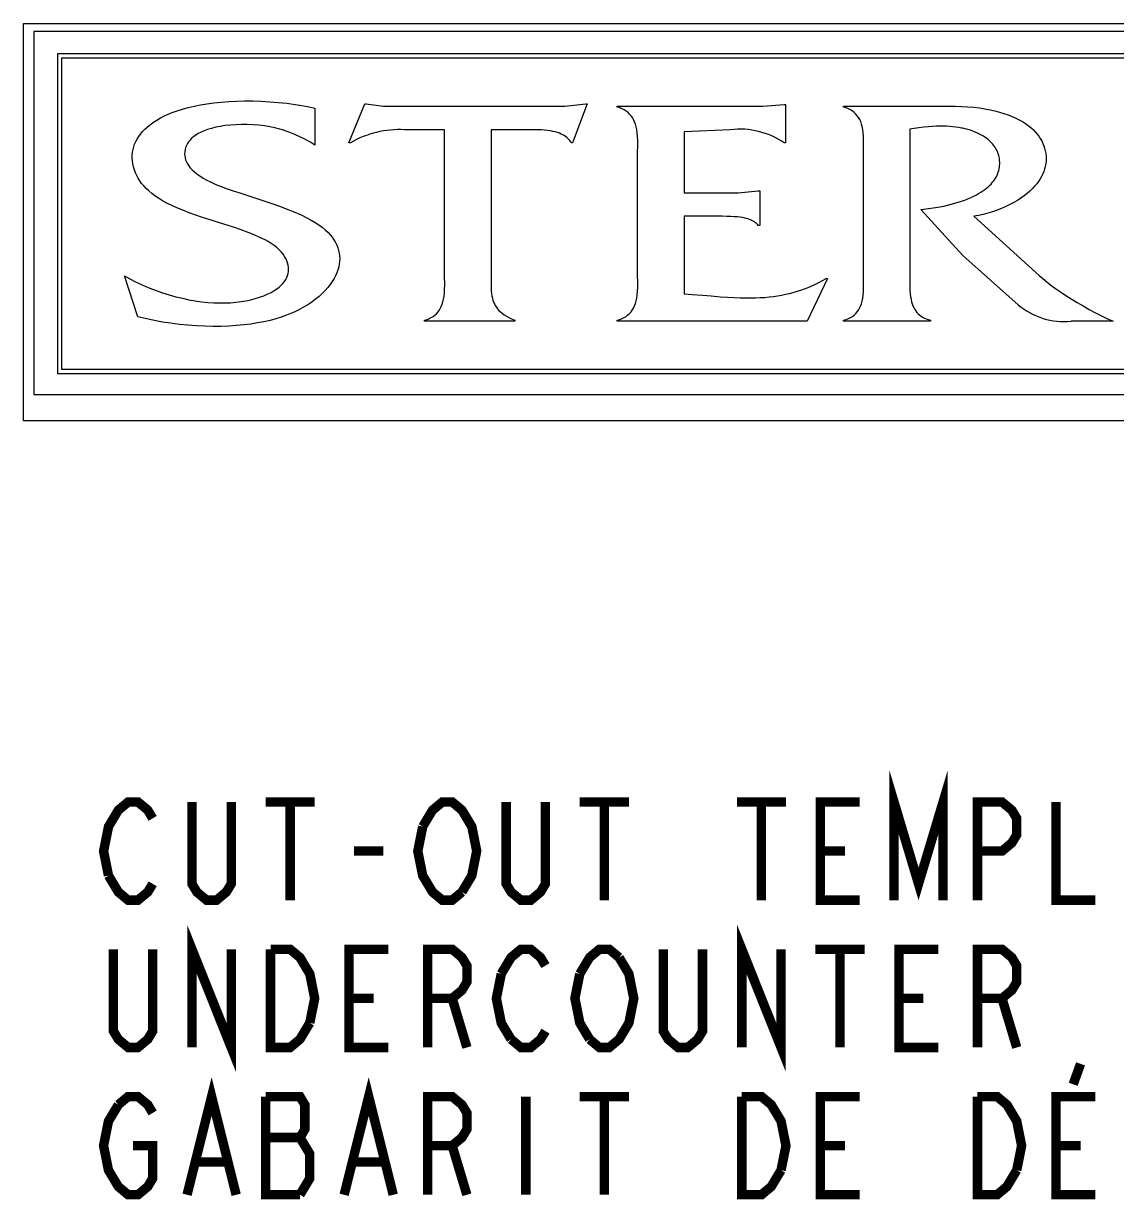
# Model space of a CAD drawing. Extents: x -347 to 953, y -714 to 758.
# Drawn here: x 607.534 to 609.274, y 62.783 to 64.654 of the extents above; entities that cross this region are included whole.
import ezdxf

# ---------------------------------------------------------------- set-up
doc = ezdxf.new("R2010")
doc.units = 0
doc.header["$MEASUREMENT"] = 0
doc.layers.get('0').update_dxf_attribs({"linetype": 'CONTINUOUS'})
doc.layers.add('___NOTE', color=7, linetype='CONTINUOUS')

msp = doc.modelspace()

# ---------------------------------------------------------------- linework, layer by layer
at = {"color": 2, "linetype": 'Continuous'}
for p, q in [((607.534454, 64.021644), (607.534454, 64.653981)), ((607.588904, 64.606102), (610.958744, 64.606102)), ((607.595618, 64.599388), (610.952017, 64.599388)), ((608.052365, 64.46423), (608.077735, 64.52616)), ((608.077735, 64.52616), (608.079899, 64.52616)), ((608.079899, 64.52616), (608.107446, 64.522519)), ((608.395837, 64.522519), (608.429162, 64.52616)), ((608.431332, 64.52616), (608.408153, 64.46423)), ((608.429162, 64.52616), (608.431332, 64.52616)), ((608.711036, 64.522519), (608.745087, 64.525109)), ((608.745087, 64.525109), (608.747264, 64.525109)), ((608.747264, 64.525109), (608.747264, 64.46423)), ((607.998031, 64.519385), (607.998031, 64.460609)), ((608.107446, 64.522519), (608.395837, 64.522519)), ((608.479157, 64.520952), (608.479157, 64.522519)), ((608.479157, 64.522519), (608.711036, 64.522519)), ((608.839278, 64.520952), (608.839278, 64.522519)), ((608.204525, 64.485056), (608.140764, 64.485056)), ((608.204525, 64.253008), (608.204525, 64.485056)), ((608.659583, 64.485056), (608.585676, 64.481421)), ((608.585676, 64.481421), (608.585676, 64.384646)), ((608.054542, 64.46423), (608.052365, 64.46423)), ((608.408153, 64.46423), (608.405975, 64.46423)), ((608.747264, 64.46423), (608.745087, 64.46423)), ((608.585676, 64.384646), (608.671899, 64.384646)), ((608.671899, 64.384646), (608.703786, 64.387759)), ((608.703786, 64.387759), (608.705964, 64.387759)), ((608.705964, 64.387759), (608.705964, 64.332617)), ((609.029131, 64.28474), (608.96246, 64.358103)), ((608.585676, 64.347171), (608.585676, 64.22386)), ((608.705964, 64.332617), (608.703786, 64.332617)), ((609.117524, 64.206173), (609.029131, 64.28474)), ((607.716156, 64.187442), (607.695147, 64.252478)), ((608.813921, 64.248328), (608.781315, 64.180159)), ((608.811751, 64.248328), (608.813921, 64.248328)), ((608.172658, 64.180159), (608.172658, 64.181733)), ((608.316125, 64.180159), (608.172658, 64.180159)), ((608.316125, 64.181733), (608.316125, 64.180159)), ((608.479157, 64.180159), (608.479157, 64.181733)), ((608.781315, 64.180159), (608.479157, 64.180159)), ((608.839278, 64.180159), (608.839278, 64.181733)), ((608.977678, 64.180159), (608.839278, 64.180159)), ((608.977678, 64.181733), (608.977678, 64.180159)), ((609.268253, 64.180159), (609.201582, 64.180159)), ((611.015656, 64.021644), (607.534454, 64.021644))]:
    msp.add_line(p, q, dxfattribs=at)
for points in [[(607.534454, 64.653981), (611.015656, 64.653981), (611.015656, 64.021644)], [(607.550724, 64.063446), (610.995419, 64.063446), (610.995419, 64.641388)], [(610.995419, 64.641388), (607.550724, 64.641388), (607.550724, 64.063446)], [(610.958744, 64.096499), (607.588904, 64.096499), (607.588904, 64.606102)], [(610.952017, 64.103213), (607.595618, 64.103213), (607.595618, 64.599388)], [(607.695147, 64.252478), (607.703553, 64.247746), (607.712522, 64.243106), (607.721983, 64.238613), (607.725246, 64.237152), (607.735201, 64.232953), (607.745409, 64.229029), (607.755787, 64.225416), (607.766256, 64.22214), (607.776744, 64.21922), (607.787187, 64.21667), (607.79753, 64.214499), (607.807725, 64.212707), (607.817733, 64.211295), (607.827522, 64.210258), (607.837066, 64.209589), (607.846347, 64.209279), (607.855349, 64.209317), (607.864063, 64.209694), (607.872482, 64.210397), (607.880604, 64.211417), (607.888428, 64.212742), (607.895955, 64.214361), (607.90319, 64.216266), (607.910137, 64.218448), (607.916801, 64.2209), (607.923189, 64.223616), (607.92844, 64.226193), (607.933162, 64.228885), (607.937378, 64.231677), (607.941112, 64.234553), (607.944387, 64.237502), (607.947225, 64.240513), (607.949647, 64.243579), (607.951672, 64.246694), (607.953316, 64.249854), (607.954593, 64.253057), (607.955509, 64.256301), (607.956072, 64.25958), (607.956284, 64.262894), (607.956146, 64.266245), (607.955653, 64.269632), (607.954797, 64.273055), (607.953568, 64.276509), (607.951952, 64.279989), (607.949936, 64.283486), (607.947507, 64.286986), (607.944651, 64.290474), (607.941359, 64.293931), (607.937622, 64.297335), (607.933437, 64.300662), (607.928805, 64.303887), (607.923728, 64.306984), (607.918906, 64.309578), (607.910534, 64.313632), (607.901561, 64.317597), (607.89182, 64.321531), (607.881031, 64.325527), (607.868662, 64.32976), (607.85337, 64.334667), (607.83459, 64.34053), (607.819484, 64.345389), (607.807201, 64.349606), (607.798298, 64.352832), (607.787854, 64.35683), (607.778602, 64.36067), (607.770246, 64.36446), (607.762647, 64.368244), (607.755724, 64.372042), (607.749419, 64.375864), (607.743685, 64.379713), (607.738486, 64.383595), (607.733785, 64.387509), (607.729554, 64.39146), (607.725764, 64.39545), (607.722392, 64.399483), (607.719414, 64.403564), (607.716814, 64.407699), (607.714574, 64.411898), (607.712684, 64.416169), (607.710846, 64.421242), (607.709421, 64.426182), (607.708392, 64.431), (607.707742, 64.4357), (607.707458, 64.440288), (607.707528, 64.444776), (607.707945, 64.449172), (607.708704, 64.453487), (607.709805, 64.45773), (607.711249, 64.461908), (607.713043, 64.466029), (607.715194, 64.470096), (607.717715, 64.474112), (607.720616, 64.478076), (607.723912, 64.481986), (607.727615, 64.485837), (607.731737, 64.489619), (607.73629, 64.493321), (607.741278, 64.496927), (607.746703, 64.500417), (607.752559, 64.503769), (607.758828, 64.506956), (607.763723, 64.509193), (607.771142, 64.512238), (607.779056, 64.515107), (607.787476, 64.517786), (607.796414, 64.520261), (607.805876, 64.522517), (607.815866, 64.524539), (607.826383, 64.52631), (607.837417, 64.527814), (607.848953, 64.529032), (607.860965, 64.52995), (607.873415, 64.530552), (607.886254, 64.530823), (607.899415, 64.530752), (607.912816, 64.530332), (607.926358, 64.52956), (607.93992, 64.528439), (607.953366, 64.52698), (607.966546, 64.5252), (607.974072, 64.52402), (607.986427, 64.521808), (607.998031, 64.519385)], [(608.511762, 64.449148), (608.51189, 64.459663), (608.511893, 64.467671), (608.511653, 64.474255), (608.511166, 64.479988), (608.510437, 64.485095), (608.509474, 64.489695), (608.508284, 64.493864), (608.506873, 64.497659), (608.505242, 64.501121), (608.503392, 64.504286), (608.501316, 64.50718), (608.499006, 64.509825), (608.496447, 64.512237), (608.493621, 64.514425), (608.490506, 64.516395), (608.487074, 64.518145), (608.485229, 64.518936), (608.483297, 64.519669), (608.479157, 64.520952)], [(608.839278, 64.522519), (609.011729, 64.522519), (609.016999, 64.522483), (609.027256, 64.522196), (609.037111, 64.521635), (609.04656, 64.52081), (609.055602, 64.519733), (609.064238, 64.518417), (609.072467, 64.516874), (609.080291, 64.515117), (609.087713, 64.513158), (609.094735, 64.511011), (609.101361, 64.508686), (609.107597, 64.506198), (609.113449, 64.503556), (609.118924, 64.500773), (609.124028, 64.49786), (609.128771, 64.494825), (609.13316, 64.491679), (609.137204, 64.488429), (609.140912, 64.485084), (609.144293, 64.481648), (609.147355, 64.478128), (609.150107, 64.474528), (609.152556, 64.47085), (609.154708, 64.467097), (609.156568, 64.463269), (609.158141, 64.459368), (609.15943, 64.455391), (609.159967, 64.453375), (609.160434, 64.451339), (609.161154, 64.447215), (609.161588, 64.443017), (609.161733, 64.438744), (609.161588, 64.434703), (609.161152, 64.430683), (609.160425, 64.426678), (609.159404, 64.422686), (609.158084, 64.418703), (609.156458, 64.414727), (609.154519, 64.410757), (609.152259, 64.406794), (609.149666, 64.40284), (609.146733, 64.398901), (609.14345, 64.394981), (609.139808, 64.39109), (609.135802, 64.387238), (609.131425, 64.383438), (609.126678, 64.379703), (609.12156, 64.37605), (609.116079, 64.372498), (609.110245, 64.369066), (609.104072, 64.365777), (609.097583, 64.36265), (609.090804, 64.35971), (609.083766, 64.356978), (609.076505, 64.354475), (609.069064, 64.35222), (609.061839, 64.350316), (609.054192, 64.348597), (609.046519, 64.347171)], [(608.839278, 64.181733), (608.843373, 64.182944), (608.847104, 64.1844), (608.850493, 64.186085), (608.853566, 64.187992), (608.85635, 64.190119), (608.858868, 64.192471), (608.86114, 64.195058), (608.863178, 64.197896), (608.864993, 64.201007), (608.866589, 64.204417), (608.867967, 64.208162), (608.869123, 64.212285), (608.870051, 64.216841), (608.870744, 64.221908), (608.871192, 64.227606), (608.87139, 64.234162), (608.871338, 64.242166), (608.871282, 64.245022), (608.871165, 64.253008), (608.871165, 64.449148), (608.871282, 64.457271), (608.871329, 64.459636), (608.871393, 64.467821), (608.87121, 64.474456), (608.870777, 64.4802), (608.870099, 64.4853), (608.869184, 64.489883), (608.86804, 64.494032), (608.866673, 64.497804), (608.865085, 64.501244), (608.863276, 64.504386), (608.86124, 64.50726), (608.858968, 64.509886), (608.856445, 64.512281), (608.853651, 64.514456), (608.850565, 64.516414), (608.847157, 64.518156), (608.843402, 64.519673), (608.839278, 64.520952)], [(607.998031, 64.460609), (607.989986, 64.465479), (607.982055, 64.469869), (607.974191, 64.473817), (607.966354, 64.477353), (607.958502, 64.480503), (607.950593, 64.483287), (607.946605, 64.484546), (607.942591, 64.485718), (607.934472, 64.487804), (607.926194, 64.489556), (607.917709, 64.49098), (607.908967, 64.492077), (607.899915, 64.492846), (607.890492, 64.493281), (607.888636, 64.493326), (607.881127, 64.493333), (607.872454, 64.493021), (607.863791, 64.492383), (607.855446, 64.491445), (607.847581, 64.490235), (607.840275, 64.488785), (607.833561, 64.487121), (607.827444, 64.48527), (607.821909, 64.483255), (607.816935, 64.481095), (607.812491, 64.478807), (607.808547, 64.476404), (607.80507, 64.473896), (607.802027, 64.471288), (607.799389, 64.468581), (607.797131, 64.465773), (607.795232, 64.462858), (607.793675, 64.459826), (607.792451, 64.456663), (607.791556, 64.453351), (607.790995, 64.449873), (607.790811, 64.446541), (607.790987, 64.443284), (607.791518, 64.440083), (607.792406, 64.436919), (607.79366, 64.433776), (607.795299, 64.430637), (607.797348, 64.427491), (607.799836, 64.424326), (607.802801, 64.421137), (607.806283, 64.417917), (607.810326, 64.414665), (607.814977, 64.411381), (607.820286, 64.408065), (607.826303, 64.404721), (607.83308, 64.401352), (607.840674, 64.397959), (607.849152, 64.394538), (607.858628, 64.391058), (607.869436, 64.387387), (607.877146, 64.384825), (607.894425, 64.379093), (607.912202, 64.373327), (607.929423, 64.367613), (607.943261, 64.362753), (607.955301, 64.358212), (607.966159, 64.353781), (607.976154, 64.349351), (607.985479, 64.344854), (607.992381, 64.341184), (607.998688, 64.337435), (608.004429, 64.333617), (608.009629, 64.329739), (608.014314, 64.325809), (608.018509, 64.321833), (608.022238, 64.317814), (608.025522, 64.313757), (608.028381, 64.309663), (608.030832, 64.305531), (608.03289, 64.301361), (608.034566, 64.297156), (608.035869, 64.292917), (608.036808, 64.288639), (608.037386, 64.284321), (608.037607, 64.279957), (608.037469, 64.275544), (608.036966, 64.271079), (608.036094, 64.26656), (608.034841, 64.261988), (608.033198, 64.257364), (608.031152, 64.252694), (608.028691, 64.247984), (608.025805, 64.243244), (608.022482, 64.238489), (608.018714, 64.233734), (608.014496, 64.228999), (608.009827, 64.224306), (608.00471, 64.21968), (607.999151, 64.215149), (607.993164, 64.21074), (607.986765, 64.206482), (607.979978, 64.202406), (607.972828, 64.198539), (607.965346, 64.194909), (607.960685, 64.192844), (607.952758, 64.189653), (607.944606, 64.186765), (607.935941, 64.184085), (607.926777, 64.18163), (607.917108, 64.179413), (607.906936, 64.177452), (607.896264, 64.175763), (607.885105, 64.174361), (607.873477, 64.173264), (607.861406, 64.172488), (607.848931, 64.172046), (607.836097, 64.171952), (607.822966, 64.172215), (607.80961, 64.172843), (607.796114, 64.173837), (607.782576, 64.175195), (607.769107, 64.176906), (607.755824, 64.178956), (607.753066, 64.179429), (607.74021, 64.18185), (607.727871, 64.184534), (607.716156, 64.187442)], [(608.945072, 64.486094), (608.945072, 64.253008), (608.944991, 64.245694), (608.944927, 64.240813), (608.944948, 64.234162), (608.945146, 64.228554), (608.94552, 64.223602), (608.946068, 64.21914), (608.946784, 64.215079), (608.947662, 64.211358), (608.948699, 64.207935), (608.949891, 64.204778), (608.951236, 64.201861), (608.952734, 64.199162), (608.954388, 64.196664), (608.956201, 64.194351), (608.95818, 64.192212), (608.960335, 64.190239), (608.962675, 64.188425), (608.965215, 64.186767), (608.967969, 64.185264), (608.970955, 64.18392), (608.974186, 64.18274), (608.977678, 64.181733)], [(608.96246, 64.358103), (608.970676, 64.359047), (608.978542, 64.360081), (608.985785, 64.361173), (608.992556, 64.362336), (608.998952, 64.363582), (609.005043, 64.364917), (609.010882, 64.366348), (609.016508, 64.367879), (609.021952, 64.369516), (609.027241, 64.371262), (609.032396, 64.373124), (609.037434, 64.375105), (609.042372, 64.377211), (609.04279, 64.377397), (609.046871, 64.379303), (609.050744, 64.381272), (609.054404, 64.383297), (609.057847, 64.38537), (609.061076, 64.387484), (609.064093, 64.389635), (609.066902, 64.391818), (609.069508, 64.39403), (609.071917, 64.396269), (609.074136, 64.398533), (609.076169, 64.400821), (609.078025, 64.403132), (609.079707, 64.405467), (609.081222, 64.407826), (609.082574, 64.410211), (609.083768, 64.412623), (609.084807, 64.415065), (609.085694, 64.417539), (609.086432, 64.420049), (609.08702, 64.422597), (609.087459, 64.425189), (609.087749, 64.427827), (609.087888, 64.430516), (609.087872, 64.43326), (609.087699, 64.436064), (609.087364, 64.438932), (609.086911, 64.441543), (609.086312, 64.444093), (609.085569, 64.446584), (609.084682, 64.44902), (609.08365, 64.451404), (609.082472, 64.453738), (609.081145, 64.456025), (609.079666, 64.458267), (609.078033, 64.460463), (609.076241, 64.462615), (609.074286, 64.464722), (609.072163, 64.466783), (609.069869, 64.468796), (609.067399, 64.470758), (609.064749, 64.472667), (609.061918, 64.474517), (609.058904, 64.476304), (609.055706, 64.478021), (609.052329, 64.479662), (609.048777, 64.481217), (609.045061, 64.482677), (609.041197, 64.484032), (609.037206, 64.485271), (609.033119, 64.486381), (609.028977, 64.487349), (609.027229, 64.487712), (609.022639, 64.488549), (609.017975, 64.489243), (609.013219, 64.489797), (609.00835, 64.49021), (609.003342, 64.490481), (608.998161, 64.490609), (608.992765, 64.49059), (608.987098, 64.490419), (608.981076, 64.490086), (608.974573, 64.489577), (608.967373, 64.488866), (608.959039, 64.487899), (608.948338, 64.486525), (608.945072, 64.486094)], [(608.278439, 64.485056), (608.278439, 64.247799), (608.278447, 64.240615), (608.278558, 64.233893), (608.278818, 64.228632), (608.279235, 64.224187), (608.27981, 64.220281), (608.280547, 64.216764), (608.28145, 64.213538), (608.282527, 64.210539), (608.283787, 64.207717), (608.285244, 64.205036), (608.286915, 64.202465), (608.288822, 64.199981), (608.29099, 64.197564), (608.29344, 64.195207), (608.2962, 64.1929), (608.299307, 64.190629), (608.302802, 64.188385), (608.306733, 64.186159), (608.311154, 64.183943), (608.316125, 64.181733)], [(608.405975, 64.46423), (608.404905, 64.466102), (608.403677, 64.467884), (608.402287, 64.469583), (608.400727, 64.471201), (608.398987, 64.472743), (608.397057, 64.47421), (608.394925, 64.475603), (608.392576, 64.476919), (608.389994, 64.478158), (608.387162, 64.479314), (608.384061, 64.480385), (608.380672, 64.481363), (608.376973, 64.482243), (608.372938, 64.483017), (608.36854, 64.483679), (608.363747, 64.48422), (608.358516, 64.484632), (608.352787, 64.484909), (608.346465, 64.485044), (608.343665, 64.485056), (608.278439, 64.485056)], [(608.511896, 64.242156), (608.511762, 64.253008), (608.511762, 64.449148)], [(608.703786, 64.332617), (608.702521, 64.334122), (608.701095, 64.33555), (608.699498, 64.336905), (608.697718, 64.338188), (608.695742, 64.3394), (608.693553, 64.34054), (608.691132, 64.341606), (608.68846, 64.342594), (608.685513, 64.343501), (608.682264, 64.344321), (608.678683, 64.345049), (608.674732, 64.345678), (608.670361, 64.346203), (608.665503, 64.346617), (608.66005, 64.346917), (608.653805, 64.347101), (608.646282, 64.347171), (608.585676, 64.347171)], [(609.046519, 64.347171), (609.150862, 64.253008), (609.156545, 64.2481), (609.162761, 64.243024), (609.169515, 64.237794), (609.176809, 64.232426), (609.18463, 64.226944), (609.192958, 64.221375), (609.201761, 64.215755), (609.210991, 64.210123), (609.220586, 64.204527), (609.230468, 64.199017), (609.240546, 64.193651), (609.250713, 64.188486), (609.25827, 64.184807), (609.268253, 64.180159)], [(608.172658, 64.181733), (608.176556, 64.182958), (608.178381, 64.183655), (608.180126, 64.184406), (608.183384, 64.186063), (608.186355, 64.187924), (608.189063, 64.189988), (608.191527, 64.192259), (608.193764, 64.194745), (608.195786, 64.19746), (608.197602, 64.200423), (608.199217, 64.203654), (608.200631, 64.207184), (608.201845, 64.211048), (608.202851, 64.215288), (608.203646, 64.219964), (608.204221, 64.225161), (608.204569, 64.231021), (608.204688, 64.237839), (608.204525, 64.253008)], [(608.585676, 64.22386), (608.598574, 64.222908), (608.614834, 64.221554), (608.62849, 64.220382), (608.643075, 64.219201), (608.654924, 64.218373), (608.665303, 64.217796), (608.674726, 64.21743), (608.683464, 64.217254), (608.691679, 64.217254), (608.69948, 64.217423), (608.706943, 64.217756), (608.714127, 64.218249), (608.721075, 64.2189), (608.727821, 64.219707), (608.734395, 64.220671), (608.740821, 64.221792), (608.747118, 64.22307), (608.753305, 64.224507), (608.759396, 64.226106), (608.765404, 64.227869), (608.771343, 64.229798), (608.777222, 64.231897), (608.783052, 64.234171), (608.788841, 64.236624), (608.794599, 64.23926), (608.800331, 64.242086), (608.806047, 64.245107), (608.811751, 64.248328)], [(608.479157, 64.181733), (608.483267, 64.182948), (608.485187, 64.18365), (608.487019, 64.18441), (608.490432, 64.186104), (608.493533, 64.188021), (608.49635, 64.190161), (608.498903, 64.192529), (608.501212, 64.195134), (608.50329, 64.197993), (608.505146, 64.201125), (608.506785, 64.204558), (608.508207, 64.208325), (608.50941, 64.212468), (608.510387, 64.217041), (608.51113, 64.222115), (608.511631, 64.227804), (608.511886, 64.234312), (608.511896, 64.242156)]]:
    msp.add_lwpolyline(points, dxfattribs=at)
for centre, radius, start, end in [((608.673934, 64.358041), 0.127824, 56.17554, 96.446321), ((608.133694, 64.325432), 0.159781, 87.463879, 119.694732), ((609.190727, 64.293897), 0.114255, 230.15622, 275.451882)]:
    msp.add_arc(centre, radius, start, end, dxfattribs=at)
at = {"layer": '___NOTE', "color": 2, "linetype": 'Continuous', "const_width": 0.015}
for points in [[(608.919693, 63.25892), (608.919693, 63.415171), (608.958754, 63.284962), (608.997816, 63.415171), (608.997816, 63.25892)], [(607.669691, 63.297981), (607.661879, 63.337045), (607.669691, 63.376107), (607.677505, 63.389129), (607.685317, 63.402148), (607.700942, 63.415171), (607.716568, 63.415171), (607.732192, 63.402148), (607.740004, 63.389129)], [(607.865004, 63.415171), (607.865004, 63.284962), (607.857192, 63.27194), (607.841566, 63.25892), (607.825942, 63.25892), (607.810317, 63.27194), (607.802505, 63.284962), (607.802505, 63.415171)], [(607.919692, 63.415171), (607.997817, 63.415171)], [(607.958754, 63.415171), (607.958754, 63.25892)], [(608.169692, 63.376107), (608.185316, 63.402148), (608.200942, 63.415171), (608.216567, 63.415171), (608.232193, 63.402148), (608.240005, 63.389129), (608.247817, 63.376107), (608.255629, 63.337045), (608.247817, 63.297981), (608.232193, 63.27194)], [(608.365005, 63.415171), (608.365005, 63.284962), (608.357191, 63.27194), (608.341567, 63.25892), (608.325942, 63.25892), (608.310316, 63.27194), (608.302504, 63.284962), (608.302504, 63.415171)], [(608.419692, 63.415171), (608.497817, 63.415171)], [(608.458755, 63.415171), (608.458755, 63.25892)], [(608.669692, 63.415171), (608.747818, 63.415171)], [(608.708755, 63.415171), (608.708755, 63.25892)], [(608.865004, 63.25892), (608.802505, 63.25892), (608.802505, 63.415171), (608.865004, 63.415171)], [(609.052505, 63.25892), (609.052505, 63.415171), (609.091568, 63.415171), (609.107192, 63.402148), (609.115004, 63.389129), (609.115004, 63.363087), (609.107192, 63.350065), (609.091568, 63.337045), (609.052505, 63.337045)], [(609.177505, 63.415171), (609.177505, 63.25892), (609.240004, 63.25892)], [(608.232193, 63.27194), (608.216567, 63.25892), (608.200942, 63.25892), (608.185316, 63.27194), (608.177504, 63.284962), (608.169692, 63.297981), (608.16188, 63.337045), (608.169692, 63.376107)], [(608.060318, 63.337045), (608.107192, 63.337045)], [(608.802505, 63.337045), (608.841567, 63.337045)], [(607.740004, 63.284962), (607.732192, 63.27194), (607.716568, 63.25892), (607.700942, 63.25892), (607.685317, 63.27194), (607.669691, 63.297981)], [(607.802505, 63.024544), (607.802505, 63.180795), (607.865004, 63.024544), (607.865004, 63.180795)], [(608.677505, 63.024544), (608.677505, 63.180795), (608.740004, 63.024544), (608.740004, 63.180795)], [(607.740004, 63.180795), (607.740004, 63.050586), (607.732192, 63.037567), (607.716568, 63.024544), (607.700942, 63.024544), (607.685317, 63.037567), (607.677505, 63.050586), (607.677505, 63.180795)], [(607.990005, 63.063606), (607.97438, 63.037567), (607.958754, 63.024544), (607.927504, 63.024544), (607.927504, 63.180795)], [(607.927504, 63.180795), (607.958754, 63.180795), (607.97438, 63.167773), (607.982192, 63.154753), (607.990005, 63.141731), (607.997817, 63.10267), (607.990005, 63.063606)], [(608.115005, 63.024544), (608.052504, 63.024544), (608.052504, 63.180795), (608.115005, 63.180795)], [(608.177504, 63.024544), (608.177504, 63.180795), (608.216567, 63.180795), (608.232193, 63.167773), (608.240005, 63.154753), (608.240005, 63.128711), (608.232193, 63.115689), (608.216567, 63.10267), (608.177504, 63.10267)], [(608.294692, 63.141731), (608.310316, 63.167773), (608.325942, 63.180795), (608.341567, 63.180795), (608.357191, 63.167773), (608.365005, 63.154753)], [(608.419692, 63.141731), (608.435317, 63.167773), (608.450942, 63.180795), (608.466567, 63.180795), (608.482191, 63.167773)], [(608.615004, 63.180795), (608.615004, 63.050586), (608.607192, 63.037567), (608.591567, 63.024544), (608.575943, 63.024544), (608.560317, 63.037567), (608.552504, 63.050586), (608.552504, 63.180795)], [(608.794692, 63.180795), (608.872816, 63.180795)], [(608.833755, 63.180795), (608.833755, 63.024544)], [(608.990004, 63.024544), (608.927505, 63.024544), (608.927505, 63.180795), (608.990004, 63.180795)], [(609.052505, 63.024544), (609.052505, 63.180795), (609.091568, 63.180795), (609.107192, 63.167773), (609.115004, 63.154753), (609.115004, 63.128711), (609.107192, 63.115689), (609.091568, 63.10267), (609.052505, 63.10267)], [(608.482191, 63.167773), (608.497817, 63.141731), (608.50563, 63.10267), (608.497817, 63.063606), (608.490005, 63.050586)], [(608.310316, 63.037567), (608.294692, 63.063606), (608.28688, 63.10267), (608.294692, 63.141731)], [(608.435317, 63.037567), (608.419692, 63.063606), (608.41188, 63.10267), (608.419692, 63.141731)], [(608.052504, 63.10267), (608.091567, 63.10267)], [(608.216567, 63.10267), (608.240005, 63.024544)], [(608.927505, 63.10267), (608.966567, 63.10267)], [(609.091568, 63.10267), (609.115004, 63.024544)], [(608.365005, 63.050586), (608.357191, 63.037567), (608.341567, 63.024544), (608.325942, 63.024544), (608.310316, 63.037567)], [(608.490005, 63.050586), (608.482191, 63.037567), (608.466567, 63.024544), (608.450942, 63.024544), (608.435317, 63.037567)], [(609.216566, 62.998503), (609.204848, 62.965951)], [(607.794691, 62.790169), (607.833754, 62.946419), (607.872817, 62.790169)], [(608.044692, 62.790169), (608.083754, 62.946419), (608.122817, 62.790169)], [(607.685317, 62.9334), (607.700942, 62.946419), (607.716568, 62.946419), (607.732192, 62.9334), (607.740004, 62.920377)], [(607.97438, 62.790169), (607.990005, 62.816211), (607.990005, 62.855274), (607.982192, 62.868294), (607.97438, 62.881316), (607.982192, 62.894336), (607.982192, 62.9334), (607.97438, 62.946419), (607.919692, 62.946419)], [(607.919692, 62.946419), (607.919692, 62.790169), (607.97438, 62.790169)], [(608.177504, 62.790169), (608.177504, 62.946419), (608.216567, 62.946419), (608.232193, 62.9334), (608.240005, 62.920377), (608.240005, 62.894336), (608.232193, 62.881316), (608.216567, 62.868294), (608.177504, 62.868294)], [(608.333755, 62.946419), (608.333755, 62.790169)], [(608.419692, 62.946419), (608.497817, 62.946419)], [(608.458755, 62.946419), (608.458755, 62.790169)], [(608.740004, 62.829233), (608.724379, 62.803191), (608.708755, 62.790169), (608.677505, 62.790169), (608.677505, 62.946419)], [(608.677505, 62.946419), (608.708755, 62.946419), (608.724379, 62.9334), (608.732192, 62.920377), (608.740004, 62.907358), (608.747818, 62.868294), (608.740004, 62.829233)], [(608.865004, 62.790169), (608.802505, 62.790169), (608.802505, 62.946419), (608.865004, 62.946419)], [(609.115004, 62.829233), (609.09938, 62.803191), (609.083754, 62.790169), (609.052505, 62.790169), (609.052505, 62.946419)], [(609.052505, 62.946419), (609.083754, 62.946419), (609.09938, 62.9334), (609.107192, 62.920377), (609.115004, 62.907358), (609.122817, 62.868294), (609.115004, 62.829233)], [(609.240004, 62.790169), (609.177505, 62.790169), (609.177505, 62.946419), (609.240004, 62.946419)], [(607.708754, 62.868294), (607.740004, 62.868294), (607.740004, 62.816211), (607.732192, 62.803191), (607.716568, 62.790169), (607.700942, 62.790169), (607.685317, 62.803191), (607.677505, 62.816211), (607.669691, 62.829233), (607.661879, 62.868294), (607.669691, 62.907358), (607.685317, 62.9334)], [(607.919692, 62.881316), (607.97438, 62.881316)], [(608.216567, 62.868294), (608.240005, 62.790169)], [(608.802505, 62.868294), (608.841567, 62.868294)], [(609.177505, 62.868294), (609.216566, 62.868294)], [(607.810317, 62.842252), (607.857192, 62.842252)], [(608.060318, 62.842252), (608.107192, 62.842252)]]:
    msp.add_lwpolyline(points, dxfattribs=at)

doc.saveas('drawing.dxf')
